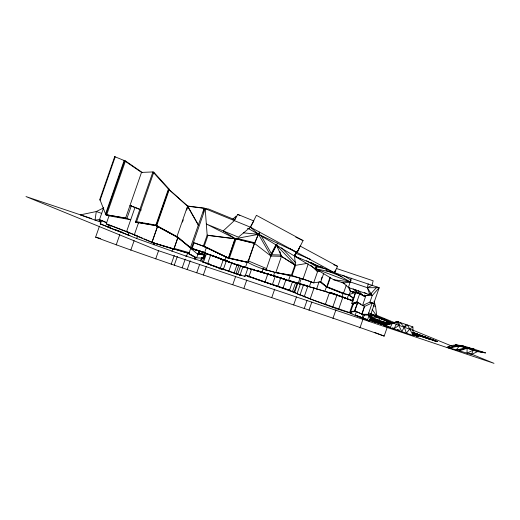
<?xml version="1.0" encoding="UTF-8"?>
<svg xmlns="http://www.w3.org/2000/svg" width="520" height="520" viewBox="0 0 520 520"><rect width="100%" height="100%" fill="white"/><g stroke="black" fill="none" stroke-linecap="round" stroke-linejoin="round"><path stroke-width="0.78" d="M352.521 305.136L352.736 303.641L357.825 302.289L356.831 301.958L351.76 303.316L355.511 292.533L359.053 293.365L350.707 291.428L355.511 292.533L354.107 297.609M352.736 305.214L352.95 303.719L351.76 303.316M258.343 234.325L254.755 242.756L248.02 262.457L228.469 258.2L206.447 247.332L193.408 242.567L194.09 242.814L192.12 248.489L193.947 249.613L190.684 248.358L178.555 237.796M258.642 233.623L254.638 243.451L270.933 256.022L281.469 256.315L295.581 265.33L307.021 263.406M204.302 258.239L196.56 257.855L187.675 253.013L151.951 242.431L134.27 234.962L138.632 222.436L138.444 222.983L135.466 222.066L135.577 221.507L157.125 225.322M155.863 224.933L155.747 225.485L176.8 236.964L190.346 247.54M203.249 212.147L204.243 208.136L187.623 206.024L176.8 236.964L177.249 237.081L156.195 225.608L135.466 222.066L152.919 171.938L153.816 172.205L169.332 189.312L156.644 225.758L135.466 222.066M370.643 314.386L371.703 316.16L371.111 317.655L369.779 317.207L374.361 304.038L373.613 303.791L379.21 287.729L367.322 287.683L350.363 281.99L334.484 272.714L334.841 271.2M351.254 278.213L348.419 287.579L372.209 295.568L379.21 287.729L334.484 272.714L294.495 256.074L295.269 254.098M368.212 283.907L367.322 287.683L369.902 294.794L363.337 295.828L356.941 292.584L350.396 291.434L348.465 287.177M370.994 294.762L365.885 295.575L362.525 305.552L364.825 306.325L372.242 302.855L374.361 304.038M368.485 294.053L369.902 294.794L370.149 293.761M385.866 320.489L386.009 319.93L385.502 320.339L385.866 320.489L386.048 319.891L372.97 315.088M386.451 324.877L370.292 319.358L371.768 319.858M173.856 249.269L174.031 248.385L189.137 252.642L188.89 253.507L151.951 242.431L157.644 226.077L151.951 242.431L173.856 249.269L178.029 237.289M207.285 247.585L206.447 247.332L204.471 253L236.054 264.596L261.905 272.344L263.107 268.886L266.032 270.088L271.356 254.644M114.692 156.663L99.619 199.94L100.133 200.115L105.84 214.76L124.67 160.706L114.692 156.663L115.206 156.832L100.133 200.115M103.584 207.883L99.086 220.792L101.088 221.462M387.238 327.281L384.163 336.096C288.483 301.626 190.866 272.838 95.622 237.166L99.456 226.148M106.606 222.807L99.463 219.713L101.465 220.389L100.237 223.912L136.702 238.511L186.537 256.295L187.675 253.013L195.592 257.459L195.039 259.031L185.842 256.035L186.537 256.295M106.626 215.014L125.45 160.959L124.156 160.531L105.333 214.584L109.031 215.833L130.722 219.745L125.619 218.036L105.333 214.584L126.919 218.465L131.417 205.536M136.702 238.511L137.553 236.067L106.23 223.886L109.031 215.833M129.252 232.55L108.55 224.666L107.698 227.11L129.903 235.573L127.978 234.942L128.83 232.492L126.549 231.732L135.057 207.279L139.276 209.047M109.623 227.74L110.474 225.297M116.194 244.946L119.776 234.656M198.497 225.446L187.519 206.186L168.435 189.046L152.919 171.938L141.512 172.406L125.619 218.036L126.919 218.465M136.363 222.333L153.816 172.205M130.793 250.224L134.121 240.669M186.661 210.061L187.967 206.31L168.435 189.046L155.747 225.485L177.236 236.886M156.195 225.608L168.883 189.169M153.92 244.849L154.466 243.275L144.17 238.888M155.734 258.824L158.548 250.744M171.938 251.284L172.79 248.839M182.475 222.072L183.261 219.823M173.778 249.249L177.951 237.263M171.203 264.245L174.272 255.431M174.265 265.2L177.333 256.386M182.175 267.858L185.244 259.044M205.03 253.156L204.386 255.002L197.808 254.274L204.555 252.616L192.198 248.983L190.365 247.852L204.243 208.136M188.89 253.507L190.84 248.079M187.174 269.607L190.242 260.793M187.649 253.123L194.903 257.199L194.35 258.772L195.039 259.031L195.312 257.342L196.56 257.855L199.511 250.965M298.954 248.957L297.076 252.453L258.525 234.319L235.255 238.7L228.469 258.2L235.001 238.576L236.061 238.953L229.268 258.453L203.287 246.272L207.161 235.164L205.205 208.689L208.442 208.962L233.844 219.356M229.268 258.453L204.094 246.532L207.961 235.417L235.255 238.856M201.675 257.569L200.531 260.851L202.267 261.417M196.729 272.818L199.544 264.732M204.256 258.017L201.955 257.686L200.811 260.969L194.766 258.914M204.386 255.002L204.874 253.097L202.826 258.037L201.955 257.686M224.289 260.137L228.846 261.775L226.369 260.741L223.249 269.711L202.306 261.846L205.426 252.883M203.775 258.895L205.075 255.158M203.417 262.314L206.537 253.351M203.333 275.054L206.401 266.24M222.034 259.259L222.58 259.512L212.095 255.489M219.98 269.197L223.275 259.74L236.054 264.596L284.622 279.227L266.136 273.37M349.434 287.508L350.396 291.434L349.187 294.905L343.363 293.637L327.061 287.163L320.781 281.801L313.651 282.861C292.364 273.793 268.437 273.988 248.02 262.457L247.247 262.145L245.356 267.572L224.933 260.748L226.148 257.25L228.494 257.79M247.904 268.171L245.044 276.387L237.633 274.417L228.794 271.369L231.654 263.153M234.078 273.24L237.198 264.271M235.937 273.858L239.057 264.894M232.778 284.668L235.593 276.588M237.633 274.417L240.5 266.195M239.831 275.567L242.866 266.851M248.027 261.573L254.378 243.328L236.548 238.953M243.978 288.067L246.792 279.981M248.787 277.082L251.505 269.282M352.105 313.567C322.276 305.052 294.502 291.382 264.947 282.269L267.963 273.605M296.53 251.804L294.495 256.074L295.581 265.33L291.967 275.717L290.401 275.08L274.69 272.324L273.488 275.762L243.744 266.909L245.356 267.572M274.69 272.324L275.743 272.76L281.469 256.315L281.346 255.034L270.81 254.735L270.933 256.022L277.635 243.1M272.298 284.798L275.366 275.983M271.869 297.264L274.683 289.185M280.833 277.602L277.713 286.572L275.314 285.649M282.964 288.288L286.143 279.175M261.905 272.344L284.622 279.227L273.488 275.762L288.418 280.781L290.401 275.08M275.743 272.76L275.113 272.493L291.337 275.45L294.957 265.064L280.839 256.048L281.469 256.315L276.51 245.193L295.581 265.33L294.957 265.064M289.419 290.472L292.454 281.749M292.487 291.551L295.575 282.692M294.086 292.142L297.219 283.14M297.791 283.303L294.613 292.442L295.932 292.897M349.187 294.905L348.569 294.651L347.165 298.701L324.864 291.343L287.196 280.319L298.194 283.355L300.034 278.083L291.35 275.314M298.194 283.355L299.416 283.816L301.256 278.544L313.651 282.861L317.544 271.687L315.49 268.769L316.251 266.838L326.541 268.976M300.579 283.543L297.005 293.82L299.644 294.73M293.67 304.915L296.485 296.836M308.276 263.919L302.945 279.233L301.256 278.544M299.891 295.269L303.511 284.889M304.135 296.913L307.95 285.961M311.044 281.794L309.322 286.741L299.416 283.816M304.187 308.646L307.002 300.567M314.132 287.671L310.154 299.097L311.987 299.637L300.963 295.185M308.997 310.18L311.812 302.101M316.57 289.036L319.053 281.911M321.165 279.403L321.952 277.147M323.661 273.533L320.781 281.801L320.378 281.658L326.664 287.014L327.21 286.786L343.512 293.261L343.363 293.637L326.411 286.897L319.891 281.671M324.864 291.343L326.411 286.897L327.061 287.163L330.428 277.492M326.664 287.014L330.031 277.342M325.299 304.551L329.602 292.201M332.748 307.144L336.979 294.99L334.763 294.151M329.986 292.383L347.165 298.701L336.979 294.99M332.937 318.422L336.005 309.601M343.512 293.261L343.174 293.124L341.841 296.913L337.636 295.256M343.363 293.637L346.353 285.051M352.781 300.931L342.862 297.173L338.702 309.127L336.804 308.367M348.446 294.82L353.113 298.051L352.203 300.658L352.826 300.885M353.054 300.228L353.737 298.279M353.379 303.862L352.736 303.641L350.019 311.454L350.662 311.668L353.379 303.862L357.747 302.705M359.762 293.534L356.831 301.958L362.525 305.552L369.941 302.081L372.242 302.855L368.245 314.327L369.779 317.207L370.376 315.712L368.843 312.839L368.245 314.327L361.738 314.249L364.533 306.228L363.129 305.422M368.921 315.081L364.26 315.094L354.51 310.863L357.825 302.289M355.056 310.239L357.572 303.017M357.13 311.838L363.123 314.711L361.991 317.967L368.557 320.574L355.134 315.315L356.46 311.519L354.51 310.863M356.577 315.549L357.851 316.004M362.037 314.346L364.533 306.228M363.129 318.351L364.26 315.094M359.931 327.958L362.999 319.144M369.096 315.38L367.419 320.19L369.785 321.451L371.111 317.655M374.25 321.555L378.749 323.043L370.227 320.209M370.935 319.514L386.471 324.812M369.85 319.904L386.126 325.306L384.241 324.552M372.138 320.307L369.935 319.456M372.743 320.528L372.918 320.034L388.232 324.136L370.103 319.02M374.062 322.212L374.238 321.711L372.346 320.957M374.634 321.282L374.803 320.788L388.037 324.376M377.76 322.25L386.861 325.377M370.149 320.327L385.684 325.526M378.579 322.289L383.877 324.233L369.844 319.475M370.357 314.132L380.315 318.364L386.035 319.943L373.12 315.003M379.99 323.609L384.917 325.247L370.006 320.314M384.943 324.968L371.716 320.515M387.647 321.893L387.907 321.139L390.267 321.861L386.529 320.684L370.305 313.599M413.472 332.774L418.412 334.906L413.797 332.728L415.272 334.041L414.213 332.911L412.893 332.501L414.414 332.988L414.031 333.678L413.153 332.579M415.467 334.12L414.005 333.489L414.206 332.897L414.947 333.976L413.601 333.001L430.612 339.313L413.01 333.437L435.682 341.094L413.731 332.891M413.257 334.288L418.256 336.356L412.854 334.62M416.975 336.005L412.874 334.562M418.275 336.291L416.618 335.881L418.256 336.356M412.88 333.56L419.471 335.751L412.854 333.625M421.668 336.349L421.844 335.849L419.75 335.212M413.036 333.372L429.397 338.871L413.173 333.469M414.875 334.288L430.775 339.528L413.452 333.794M434.753 340.574L414.668 333.106L437.346 341.634L428.616 338.279L434.577 340.522M456.157 349.895L471.497 354.49L473.2 350.142L474.214 349.213L485.511 352.898L477.549 351.598L467.09 348.231L456.157 349.895L447.168 347.269C455.787 342.29 466.525 347.029 474.214 349.213L467.09 348.231L456.157 349.895L459.511 345.95L472.803 349.005L466.55 348.316L455.767 344.832L449.943 348.4L447.168 347.269L450.255 346.938M322.439 267.137L316.901 265.986L315.49 268.769L334.484 272.714L335.244 270.784M254.378 243.328L235.255 238.7L223.217 230.912L234.344 220.61L236.197 216.034L232.681 219.291M266.032 270.088L266.643 268.639L248.631 261.014L248.02 262.457L228.989 258.245M413.784 332.767L414.407 333.021L412.802 332.976M388.83 324.168L370.149 318.728L378.924 320.938L380.334 318.305L391.326 323.037M300.118 258.901L294.495 256.074L297.076 252.453L300.125 246.058L337.538 266.312L334.484 272.714L250.413 227.188L205.205 208.689L191.431 248.242L192.276 248.495M390.247 327.606L392.366 323.219L397.202 321.536L407.472 325.019L412.874 326.918L413.303 335.582L383.975 325.669L397.202 321.536M259.584 232.225L258.525 234.319L270.933 256.022M295.704 254.163L294.495 256.074L295.906 253.292L310.713 259.454M297.076 252.453L303.082 240.584L256.418 215.319L250.413 227.188L238.407 237.133L206.336 224.01L235.255 238.7L207.161 235.164L207.961 235.417M334.484 272.714L335.894 269.932M270.81 254.735L276.016 244.634M271.94 253.233L276.036 245.297M199.414 250.861L197.808 254.274L200.363 251.251L197.789 254.234M294.495 256.074L296.374 252.577L290.147 248.814M383.975 325.669L398.509 321.939L398.775 325.436L401.778 331.546L405.853 324.519M234.344 220.61L237.776 214.383L253.844 220.961L250.413 227.188L258.525 234.319L333.619 279.728L344.857 283.504M203.944 254.82L204.731 252.785M377.754 321.627L370.292 319.358L373.62 320.372M377.748 321.639L375.96 321.152L387.433 324.233M413.107 333.379L414.947 333.976L414.005 333.489L414.421 333.119M413.348 333.06L418.412 334.906M415.272 334.041L413.147 332.235L417.865 334.782M398.509 321.939L396.182 324.506L394.004 328.868L398.775 325.436L400.394 322.608L404.352 327.301L406.393 333.209L409.532 329.18L412.874 326.918M369.902 294.794L377.013 286.988M387.862 321.204L385.86 320.365L389.903 322.315M356.265 290.056L357.26 292.272L356.941 292.584L353.08 288.75M358.254 290.68L363.337 295.828L363.649 295.522M414.005 333.489L414.336 333.229M386.529 320.684L404.352 327.301L407.472 325.019L413.303 335.582M449.943 348.4L456.287 345.156L463.385 345.839M103.721 207.857L96.291 211.536L80.236 214.897L100.952 222.196M484.562 352.684L473.2 350.142L467.051 353.165L467.09 348.231L459.537 350.747M471.497 354.49L477.549 351.598M349.343 294.418L355.511 292.533M319.774 271.115L317.544 271.687L310.791 265.284M384.917 325.247L379.906 323.635M198.361 253.773L204.776 252.538L203.989 252.401M449.741 347.834L459.511 345.95L451.796 346.775M430.775 339.528L437.365 341.575L434.558 340.841M342.024 282.236L343.408 283.017L350.363 281.99L351.124 280.059L342.836 275.217M99.716 219.511L95.037 220.155L96.291 211.536L101.608 213.375M350.662 311.668L355.453 311.181L350.019 311.454L351.644 312.007M356.46 311.519L351.293 311.883L350.721 313.514L355.134 315.315M415.916 335.25L418.145 336.232M343.259 297.336L353.08 300.995M202.306 261.846L206.745 263.172M198.386 254.014L203.756 254.494M247.54 228.501L249.139 228.657M243.275 232.85L258.525 234.319L259.668 232.245L258.525 234.319L248.164 228.442M474.214 349.213L466.55 348.316L474.37 349.421M393.016 323.258L384.566 319.651L392.47 323.076M333.619 279.728L350.363 281.99L315.49 268.769L316.7 266.864L306.54 260.715M141.024 222.827L142.617 223.08M144.216 223.333L145.808 223.594M147.401 223.847L148.993 224.107M371.091 316.602L380.334 318.305L391.508 323.135M371.826 320.183L372.164 320.249M240.552 274.911L241.286 275.054L240.858 274.794M387.751 324.747L384.897 324.194L371.059 319.241L388.908 324.214L370.351 318.519M222.255 259.656L236.054 264.596L239.148 265.2M343.025 293.501L347.782 294.489M357.038 315.484L356.298 315.328L357.195 315.757M203.658 252.174L203.275 252.089L204.536 252.675M350.396 291.434L358.982 293.358M473.2 350.142L485.511 352.898M391.424 323.005L392.366 323.219M230.055 258.154L247.247 262.145M380.887 323.245L380.451 323.083L383.897 324.175M472.803 349.005L455.767 344.832L456.287 345.156M428.668 338.663L429.052 338.689L413.381 332.93L417.476 334.522M236.151 238.192L254.755 242.756M389.578 323.635L378.924 320.938L389.668 324.188M388.466 324.552L375.31 320.99C376.948 321.601 370.461 319.046 371.475 319.481L389.031 324.317M102.421 224.497L100.237 223.912L110.526 227.799M245.147 275.236L294.853 292.247M95.622 237.166L100.711 238.531M388.232 324.461L377.676 321.737L388.31 324.538M187.967 206.31L187.519 206.186L204.139 208.306L205.888 208.936M377.741 322.315L386.49 325.195M372.918 320.034L388.486 324.252M370.838 318.142L379.334 320.483L370.949 316.914M371.475 319.481L388.856 324.266M192.198 248.983L201.675 251.596M239.129 274.521L221.319 268.457M370.799 318.052L390.981 323.791M389.714 324.031L378.924 320.938L389.591 324.031M289.257 280.553L296.972 282.776M298.512 283.218L307.775 285.877M191.575 248.294L193.772 248.944M197.619 253.948L197.808 254.274L190.58 248.255L201.669 251.583M388.388 324.649L382.493 322.901L385.268 323.525L384.897 324.194L386.425 324.701M263.107 268.886L273.917 272.096M370.188 317.752L379.334 320.483M168.435 189.046L169.332 189.312M134.329 207.038L129.961 205.569L140.706 209.865M156.644 225.758L155.747 225.485L157.644 226.077L177.327 236.899M389.097 324.181L370.481 318.409M364.832 318.572L364.416 318.448L366.568 319.183M285.396 279.461L287.716 280.156M289.269 280.625L336.901 294.97L331.637 292.936M204.471 253L205.316 253.26M207.903 263.679L206.213 263.166L223.249 269.711M380.451 323.083L383.877 324.233M139.809 209.599L141.297 210.054M370.637 318.364L389.695 324.292M252.258 269.048L254.566 269.776M284.622 279.227L257.654 270.745L264.596 272.883M279.767 286.877L281.834 287.528M287.443 289.413L290.147 290.271M370.728 319.026L374.276 320.151L370.838 318.962M203.287 246.272L204.094 246.532M192.998 248.761L221.344 259.038L213.415 255.983M271.778 284.271L279.045 286.637M210.665 264.908L207.571 263.9L210.691 254.936L222.541 259.454M350.668 312.962L312.695 299.897M413.147 332.605L414.414 332.988M379.366 322.471L373.613 320.489M428.616 338.279L429.046 338.423L413.881 332.891M370.019 319.065L385.892 324.356M369.74 319.098L386.256 324.603M370.305 319.767L386.256 324.974M369.935 319.728L378.014 322.426L369.649 319.579M369.74 319.716L386.412 325.273M370.175 320.236L385.32 325.28M397.131 329.342L399.418 330.103M413.023 334.64L417.001 335.887L413.185 334.353M392.347 327.795L394.537 328.523M124.67 160.706L124.156 160.531L141.512 172.406M336.317 268.437L373.139 280.8L372.073 285.331L367.322 287.683L372.209 295.568L369.941 302.081L373.613 303.791M359.06 293.293L356.941 292.584L355.622 289.627M364.351 295.055L365.885 295.575M363.337 295.828L365.638 296.608L363.682 295.581M373.445 305.753L375.596 306.475L376.721 315.998L371.384 314.067M193.356 248.859L204.555 252.616L203.119 252.07M91.358 218.517L26 196.573L157.209 250.263L494 363.337L469.332 353.243M106.23 223.886L108.55 224.666M385.502 320.339L386.276 320.554M386.822 320.736L390.215 321.925M370.376 315.712L371.703 316.16M413.121 330.382L404.352 327.301M282.536 287.768L286.741 289.178M424.392 337.226L429.234 338.865M383.448 324.064L386.626 325.156M371.911 320.593L385.209 325.137M378.43 322.927L385.938 325.449M387.731 326.255L389.857 326.969M208.637 263.926L210.847 264.673M265.46 282.106L270.985 283.998M386.854 325.072L370.825 319.677M374.673 321.113L370.221 319.566M245.98 275.23L256.002 278.792M256.704 279.038L264.771 281.873M208.917 263.894L211.016 264.635M245.667 275.314L250.244 276.926M248.957 276.582L264.947 282.269M226.59 260.897L228.865 261.716M363.734 318.201L361.693 317.401M236.281 273.735L240.006 275.067M337.48 295.197L343.454 297.349L342.862 297.173M190.365 247.852L192.12 248.489M120.809 231.686L122.999 232.479M353.113 298.051L353.906 298.337L348.569 294.651M194.974 243.094L205.842 247.058M359.06 316.492L361.192 317.272M359.112 316.531L361.029 317.226M222.339 269.009L228.794 271.369M194.903 257.199L195.592 257.459M209.086 254.397L205.276 252.928M114.933 229.463L120.075 231.406M326.105 270.575L342.024 276.608M333.184 293.56L336.765 294.925L331.591 292.936M224.984 260.383L236.054 264.596M209.8 254.67L221.299 259.044M351.423 300.346L350.695 300.066L352.007 300.579L350.551 300.007M212.693 265.337L216.151 266.656M216.84 266.923L221.624 268.743M412.945 334.113L415.896 335.309M374.517 332.404L384.163 336.096M346.372 298.409L352.996 300.944M425.315 337.291L429.397 338.871M385.008 324.753L385.385 324.903M426.134 337.863L428.019 338.618M247.858 260.695L248.631 261.014M375.882 315.003L394.57 322.654M412.51 329.992L452.134 346.209M285.259 279.481L288.418 280.781M218.576 258.147L224.933 260.748M128.83 232.492L137.553 236.067M333.834 264.771L337.538 266.312M370.819 314.334L391.586 323.18M370.272 314.151L380.562 318.435M370.857 313.95L392.62 323.213M370.221 313.931L391.969 323.206M370.448 313.579L384.917 319.761M291.337 275.45L291.967 275.717M138.287 236.379L142.701 238.264M101.465 220.389L106.684 222.625M388.135 321.678L384.937 319.703L392.776 323.167M357.513 315.77L358.209 316.075M384.937 319.703L393.049 323.303M295.808 237.166L303.082 240.584M206.447 247.332L228.469 258.2M357.26 292.272L362.941 295.159M237.776 214.383L239.85 215.56M244.127 275.867L245.044 276.387M364.306 292.435L366.308 293.586M357.532 302.198L361.029 304.213M413.107 332.495L416.306 334.341M310.804 262.301L316.901 265.986M386.581 320.639L388.18 321.633M125.45 160.959L142.142 172.374M178.568 237.776L190.339 247.455M343.408 283.017L348.419 287.579M315.38 268.32L317.07 269.925M281.645 247.826L295.808 262.782M350.571 299.949L351.41 300.957M372.112 309.368L376.721 315.998M260.767 235.06L271.57 253.955M187.623 206.024L198.211 224.594M277.05 245.394L278.044 247.618M279.695 251.329L280.683 253.552M414.401 333.151L414.654 333.86M374.069 301.151L375.596 306.475M436.306 341.341L435.929 341.276L436.306 341.341M351.293 313.495L350.721 313.514L351.644 313.619L351.293 313.495M228.846 261.775L223.275 259.76L228.846 261.775"/></g></svg>
